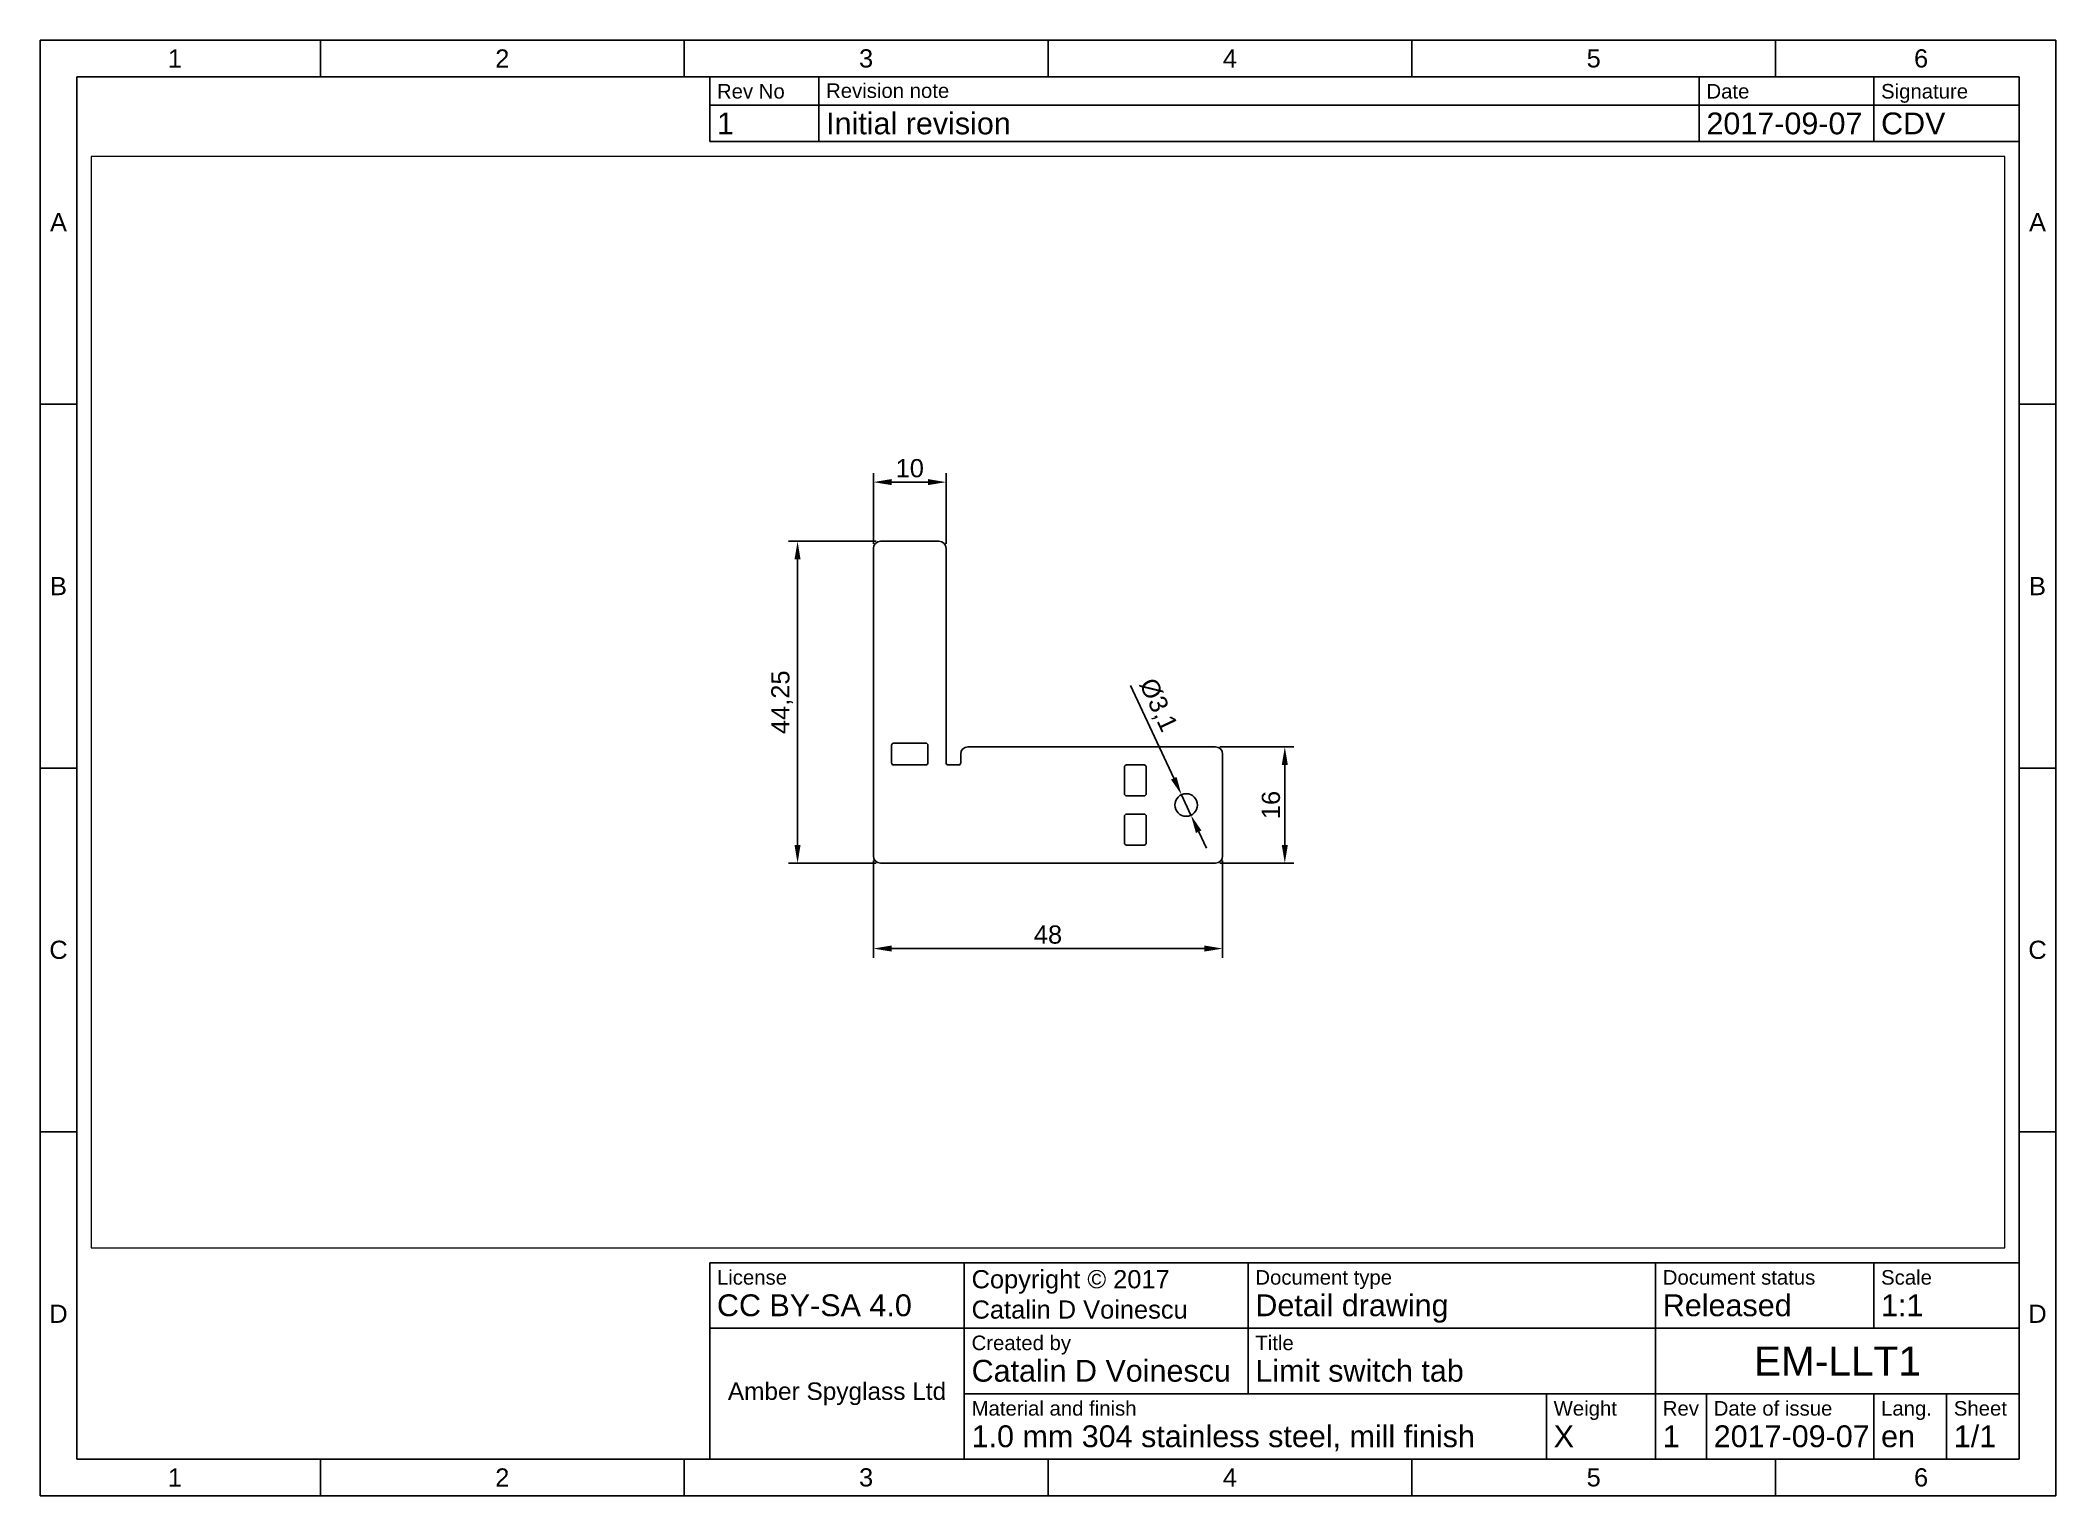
# Paper-space layout 'Sheet1' of a CAD drawing. Header units: millimetres. Extents: x 15 to 292, y 5 to 205.
# The model-space entities are those that its viewports show. They can reach past a viewport. Long polylines and large blocks are cut down to what shows.
import ezdxf

# ---------------------------------------------------------------- set-up
doc = ezdxf.new("R2010")
doc.units = ezdxf.units.MM
doc.layers.add('Dimensions', color=7, linetype='Continuous')
doc.layers.add('Parts', color=7, linetype='Continuous')
doc.styles.get("Standard").update_dxf_attribs({"font": 'arial.ttf'})
doc.dimstyles.new('ISO-25', dxfattribs={"dimtxt": 2.5, "dimasz": 2.5, "dimexe": 1.25, "dimexo": 0.625, "dimtad": 1, "dimtxsty": 'Standard', "dimcen": 2.5, "dimadec": 0, "dimazin": 0, "dimtfac": 1, "dimtmove": 0, "dimatfit": 3, "dimfxl": 1, "dimarcsym": 0})

# ---------------------------------------------------------------- blocks, each defined once
blk = doc.blocks.new('*D15')
at = {"layer": 'Defpoints', "color": 0}
for p in [(0, 1), (48, 1), (48, -11.73)]:
    blk.add_point(p, dxfattribs=at)
at = {"layer": 'Dimensions', "color": 0, "lineweight": -2}
for p, q in [((0, 0.38), (0, -12.98)), ((48, 0.38), (48, -12.98)), ((2.5, -11.73), (45.5, -11.73))]:
    blk.add_line(p, q, dxfattribs=at)
at = {"layer": 'Dimensions', "color": 0}
for points in [[(2.5, -11.31), (2.5, -12.14), (0, -11.73)], [(45.5, -12.14), (45.5, -11.31), (48, -11.73)]]:
    blk.add_solid(points, dxfattribs=at)
at = {"layer": 'Dimensions', "color": 0, "insert": (24, -9.82), "char_height": 2.5, "attachment_point": 5}
blk.add_mtext('48', dxfattribs=at)
blk = doc.blocks.new('*D16')
at = {"layer": 'Defpoints', "color": 0}
for p in [(-10.42, 44.25), (1, 44.25), (1, 0)]:
    blk.add_point(p, dxfattribs=at)
at = {"layer": 'Dimensions', "color": 0, "lineweight": -2}
for p, q in [((0.38, 44.25), (-11.67, 44.25)), ((-10.42, 2.5), (-10.42, 41.75)), ((0.38, 0), (-11.67, 0))]:
    blk.add_line(p, q, dxfattribs=at)
at = {"layer": 'Dimensions', "color": 0}
for points in [[(-10.01, 41.75), (-10.84, 41.75), (-10.42, 44.25)], [(-10.84, 2.5), (-10.01, 2.5), (-10.42, 0)]]:
    blk.add_solid(points, dxfattribs=at)
at = {"layer": 'Dimensions', "color": 0, "insert": (-12.55, 22.12), "char_height": 2.5, "attachment_point": 5, "rotation": 90}
blk.add_mtext('44,25', dxfattribs=at)
blk = doc.blocks.new('*D17')
at = {"layer": 'Defpoints', "color": 0}
for p in [(10, 52.37), (0, 43.25), (10, 43.25)]:
    blk.add_point(p, dxfattribs=at)
at = {"layer": 'Dimensions', "color": 0, "lineweight": -2}
for p, q in [((0, 43.87), (0, 53.62)), ((10, 43.87), (10, 53.62)), ((2.5, 52.37), (7.5, 52.37))]:
    blk.add_line(p, q, dxfattribs=at)
at = {"layer": 'Dimensions', "color": 0}
for points in [[(2.5, 52.79), (2.5, 51.96), (0, 52.37)], [(7.5, 51.96), (7.5, 52.79), (10, 52.37)]]:
    blk.add_solid(points, dxfattribs=at)
at = {"layer": 'Dimensions', "color": 0, "insert": (5, 54.27), "char_height": 2.5, "attachment_point": 5}
blk.add_mtext('10', dxfattribs=at)
blk = doc.blocks.new('*D18')
at = {"layer": 'Defpoints', "color": 0}
for p in [(47, 16), (47, 0), (56.55, 0)]:
    blk.add_point(p, dxfattribs=at)
at = {"layer": 'Dimensions', "color": 0, "lineweight": -2}
for p, q in [((47.62, 16), (57.8, 16)), ((56.55, 13.5), (56.55, 2.5)), ((47.62, 0), (57.8, 0))]:
    blk.add_line(p, q, dxfattribs=at)
at = {"layer": 'Dimensions', "color": 0}
for points in [[(56.96, 13.5), (56.13, 13.5), (56.55, 16)], [(56.13, 2.5), (56.96, 2.5), (56.55, 0)]]:
    blk.add_solid(points, dxfattribs=at)
at = {"layer": 'Dimensions', "color": 0, "insert": (54.65, 8), "char_height": 2.5, "attachment_point": 5, "rotation": 90}
blk.add_mtext('16', dxfattribs=at)
blk = doc.blocks.new('*D19')
at = {"layer": 'Defpoints', "color": 0}
for p in [(42.35, 9.41), (43.65, 6.59)]:
    blk.add_point(p, dxfattribs=at)
at = {"layer": 'Dimensions', "color": 0, "lineweight": -2}
for p, q in [((41.29, 11.67), (35.36, 24.4)), ((43.65, 6.59), (42.35, 9.41)), ((44.71, 4.33), (45.77, 2.06))]:
    blk.add_line(p, q, dxfattribs=at)
at = {"layer": 'Dimensions', "color": 0}
for points in [[(40.91, 11.5), (41.67, 11.85), (42.35, 9.41)], [(45.09, 4.5), (44.33, 4.15), (43.65, 6.59)]]:
    blk.add_solid(points, dxfattribs=at)
at = {"layer": 'Dimensions', "color": 0, "insert": (39.02, 21.68), "char_height": 2.5, "attachment_point": 5, "rotation": 294.9761}
blk.add_mtext('%%c3,1', dxfattribs=at)

msp = doc.modelspace()

# ---------------------------------------------------------------- linework, layer by layer
at = {"layer": 'Parts'}
for p, q in [((0, 43.25), (0, 1)), ((9, 44.25), (1, 44.25)), ((10, 13.8), (10, 43.25)), ((2.5, 16.2), (2.5, 13.8)), ((7.2, 16.5), (2.8, 16.5)), ((7.5, 13.8), (7.5, 16.2)), ((12, 15), (12, 13.8)), ((47, 16), (13, 16)), ((48, 1), (48, 15)), ((2.8, 13.5), (7.2, 13.5)), ((10, 13.5), (10, 13.5)), ((10.3, 13.5), (11.7, 13.5)), ((34.5, 13.2), (34.5, 9.55)), ((37.2, 13.5), (34.8, 13.5)), ((37.5, 13.2), (37.5, 9.55)), ((37.2, 9.25), (34.8, 9.25)), ((34.5, 2.8), (34.5, 6.45)), ((37.2, 6.75), (34.8, 6.75)), ((37.5, 2.8), (37.5, 6.45)), ((1, 0), (47, 0)), ((37.2, 2.5), (34.8, 2.5))]:
    msp.add_line(p, q, dxfattribs=at)
msp.add_circle((43, 8), 1.55, dxfattribs=at)
for centre, radius, start, end in [((1, 43.25), 1, 90, 180), ((9, 43.25), 1, 0, 90), ((2.8, 16.2), 0.3, 90, 180), ((7.2, 16.2), 0.3, 0, 90), ((13, 15), 1, 90, 180), ((47, 15), 1, 0, 90), ((2.8, 13.8), 0.3, 180, 270), ((7.2, 13.8), 0.3, 270, 0), ((10.3, 13.8), 0.3, 180, 270), ((11.7, 13.8), 0.3, 270, 0), ((34.8, 13.2), 0.3, 90, 180), ((37.2, 13.2), 0.3, 0, 90), ((34.8, 9.55), 0.3, 180, 270), ((37.2, 9.55), 0.3, 270, 0), ((34.8, 6.45), 0.3, 90, 180), ((37.2, 6.45), 0.3, 0, 90), ((34.8, 2.8), 0.3, 180, 270), ((37.2, 2.8), 0.3, 270, 0), ((1, 1), 1, 180, 270), ((47, 1), 1, 270, 0)]:
    msp.add_arc(centre, radius, start, end, dxfattribs=at)

# ---------------------------------------------------------------- dimensions: what is measured, and where the dimension line sits
at = {"layer": 'Dimensions'}
for base, p1, p2, picture, middle in [((10, 52.373), (0, 43.25), (10, 43.25), '*D17', (5, 54.274)), ((48, -11.726), (0, 1), (48, 1), '*D15', (24, -9.825))]:
    dim = msp.add_linear_dim(base=base, p1=p1, p2=p2, dimstyle='ISO-25', override={"dimlfac": 1}, dxfattribs=at)
    dim.commit()
    dim.dimension.update_dxf_attribs({"geometry": picture, "text_midpoint": middle})
for base, p1, p2, picture, middle in [((-10.424, 44.25), (1, 0), (1, 44.25), '*D16', (-12.551, 22.125)), ((56.548, 0), (47, 16), (47, 0), '*D18', (54.647, 8))]:
    dim = msp.add_linear_dim(base=base, p1=p1, p2=p2, angle=90, dimstyle='ISO-25', override={"dimlfac": 1}, dxfattribs=at)
    dim.commit()
    dim.dimension.update_dxf_attribs({"geometry": picture, "text_midpoint": middle})
dim = msp.add_diameter_dim_2p(p1=(43.654, 6.595), p2=(42.346, 9.405), dimstyle='ISO-25', dxfattribs=at)
dim.commit()
dim.dimension.update_dxf_attribs({"geometry": '*D19', "text_midpoint": (37.056, 20.761), "dimtype": 163})

psp = doc.layouts.new('Sheet1')

# ---------------------------------------------------------------- linework, layer by layer
for p, q in [((292, 205), (15, 205)), ((15, 205), (15, 5)), ((53.5, 205), (53.5, 200)), ((103.5, 205), (103.5, 200)), ((153.5, 205), (153.5, 200)), ((203.5, 205), (203.5, 200)), ((253.5, 205), (253.5, 200)), ((292, 5), (292, 205)), ((287, 200), (20, 200)), ((20, 200), (20, 10)), ((107, 200.08), (107, 196.08)), ((287, 200), (107, 200)), ((122, 200.08), (122, 196.08)), ((243, 196.08), (243, 200)), ((267, 196.08), (267, 200)), ((287, 10), (287, 200)), ((287, 196.08), (287, 200)), ((107, 196.08), (287, 196.08)), ((107, 196.08), (107, 191.08)), ((122, 196.08), (122, 191.08)), ((243, 191.08), (243, 196.08)), ((267, 191.08), (267, 196.08)), ((287, 191.08), (287, 196.08)), ((107, 191.08), (287, 191.08)), ((15, 155), (20, 155)), ((287, 155), (292, 155)), ((15, 105), (20, 105)), ((287, 105), (292, 105)), ((15, 55), (20, 55)), ((287, 55), (292, 55)), ((287, 40), (287, 10)), ((107, 10), (107, 37)), ((107, 37), (287, 37)), ((142, 10), (142, 37)), ((181, 19), (181, 37)), ((237, 10), (237, 37)), ((267, 28), (267, 37)), ((107, 28), (287, 28)), ((142, 19), (287, 19)), ((222, 10), (222, 19)), ((244, 10), (244, 19)), ((267, 10), (267, 19)), ((277, 10), (277, 19)), ((20, 10), (287, 10)), ((53.5, 10), (53.5, 5)), ((103.5, 10), (103.5, 5)), ((287, 10), (107, 10)), ((107, 10), (287, 10)), ((153.5, 10), (153.5, 5)), ((203.5, 10), (203.5, 5)), ((253.5, 10), (253.5, 5)), ((15, 5), (292, 5))]:
    psp.add_line(p, q)

# ---------------------------------------------------------------- texts
for s, insert, char_height, width, attachment_point in [('{1}', (33.5, 202.5), 2.5, 40, 5), ('{2}', (78.5, 202.5), 2.5, 50, 5), ('{3}', (128.5, 202.5), 2.5, 50, 5), ('{4}', (178.5, 202.5), 2.5, 50, 5), ('{5}', (228.5, 202.5), 2.5, 50, 5), ('{6}', (273.5, 202.5), 2.5, 40, 5), ('{Rev No}', (108, 199), 2, 13, 1), ('{Revision note}', (123, 199.08), 2, 99, 1), ('{Date}', (244, 199), 2, 22, 1), ('{Signature}', (268, 199), 2, 18, 1), ('{1}', (108, 195.08), 3, 13, 1), ('{Initial revision}', (123, 195.08), 3, 99, 1), ('{2017-09-07}', (244, 195.08), 3, 22, 1), ('{CDV}', (268, 195.08), 3, 18, 1), ('{A}', (17.5, 180), 2.5, 5, 5), ('{A}', (289.5, 180), 2.5, 5, 5), ('{B}', (17.5, 130), 2.5, 5, 5), ('{B}', (289.5, 130), 2.5, 5, 5), ('{C}', (17.5, 80), 2.5, 5, 5), ('{C}', (289.5, 80), 2.5, 5, 5), ('{License\\P\\H1.5x;CC BY-SA 4.0}', (108, 36), 2, 33, 1), ('{Copyright © 2017\\PCatalin D Voinescu}', (143, 36), 2.5, 37, 1), ('{Scale\\P\\H1.5x;1:1}', (268, 36), 2, 18, 1), ('{Document type\\P\\H1.5x;Detail drawing}', (182, 36), 2, 54, 1), ('{Document status\\P\\H1.5x;Released}', (238, 36), 2, 28, 1), ('{D}', (17.5, 30), 2.5, 5, 5), ('{D}', (289.5, 30), 2.5, 5, 5), ('{Created by\\P\\H1.5x;Catalin D Voinescu}', (143, 27), 2, 37, 1), ('{Title\\P\\H1.5x;Limit switch tab}', (182, 27), 2, 54, 1), ('{EM-LLT1}', (262, 23.5), 4, 48, 5), ('{\\H0.8x;Amber Spyglass Ltd}', (124.5, 19), 3, 33, 5), ('{Material and finish\\P\\H1.5x;1.0 mm 304 stainless steel, mill finish}', (143, 18), 2, 78, 1), ('{Weight\\P\\H1.5x;X}', (223, 18), 2, 13, 1), ('{Rev\\P\\H1.5x;1}', (238, 18), 2, 6, 1), ('{Date of issue\\P\\H1.5x;2017-09-07}', (245, 18), 2, 21.3076, 1), ('{Lang.\\P\\H1.5x;en}', (268, 18), 2, 8, 1), ('{Sheet\\P\\H1.5x;1/1}', (278, 18), 2, 8, 1), ('{1}', (33.5, 7.5), 2.5, 40, 5), ('{2}', (78.5, 7.5), 2.5, 50, 5), ('{3}', (128.5, 7.5), 2.5, 50, 5), ('{4}', (178.5, 7.5), 2.5, 50, 5), ('{5}', (228.5, 7.5), 2.5, 50, 5), ('{6}', (273.5, 7.5), 2.5, 40, 5)]:
    psp.add_mtext(s, dxfattribs=dict(insert=insert, char_height=char_height, width=width, attachment_point=attachment_point))

# ---------------------------------------------------------------- viewports
at = {"layer": '0', "color": 7}
psp.add_viewport(center=(153.5, 114.04), size=(263, 150), view_center_point=(24, 22.125), view_height=150, dxfattribs=at)

doc.saveas('drawing.dxf')
